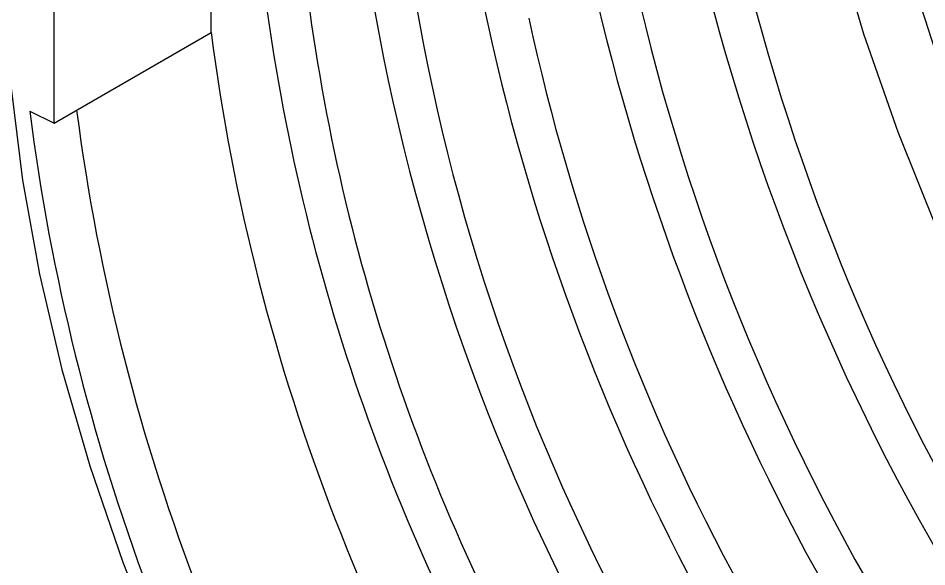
# Model space of a CAD drawing. Extents: x 17.3 to 113.1, y 4.8 to 84.5.
# Drawn here: x 74.434 to 76.043, y 63.381 to 64.353 of the extents above; entities that cross this region are included whole.
import ezdxf

# ---------------------------------------------------------------- set-up
doc = ezdxf.new("R2010")
doc.units = 0
doc.header["$MEASUREMENT"] = 0
doc.layers.add('OBJECT', color=7, linetype='CONTINUOUS')

msp = doc.modelspace()

# ---------------------------------------------------------------- linework, layer by layer
at = {"layer": 'OBJECT'}
for p, q in [((74.7753, 64.3275), (74.7753, 64.8281)), ((74.4971, 64.167), (74.7753, 64.3275)), ((74.4541, 64.1884), (74.4971, 64.167))]:
    msp.add_line(p, q, dxfattribs=at)
at = {"layer": 'OBJECT', "flags": 128}
for points in [[(74.8833, 65.5689), (74.8464, 65.5435), (74.7624, 65.4735), (74.6865, 65.3919), (74.6191, 65.299), (74.5605, 65.1954), (74.5112, 65.0818), (74.4714, 64.9588), (74.4414, 64.827), (74.4212, 64.6874), (74.4111, 64.5406), (74.4111, 64.3875), (74.4212, 64.229), (74.4414, 64.0661), (74.4714, 63.8997), (74.5112, 63.7307), (74.5605, 63.5601), (74.6191, 63.389), (74.6865, 63.2183)], [(74.883, 65.5688), (74.8463, 65.5436), (74.7624, 65.4736), (74.6864, 65.3919), (74.619, 65.2991), (74.5605, 65.1955), (74.5112, 65.0819), (74.4714, 64.9588), (74.4413, 64.8271), (74.4212, 64.6874), (74.4111, 64.5406), (74.4111, 64.3875), (74.4212, 64.229), (74.4413, 64.0661), (74.4714, 63.8997), (74.5112, 63.7307), (74.5605, 63.5601), (74.619, 63.389), (74.6864, 63.2183)], [(75.7762, 65.3216), (75.7762, 65.1662), (75.7866, 65.0051), (75.8075, 64.8395), (75.8386, 64.6703), (75.8798, 64.4985), (75.9308, 64.3252), (75.9913, 64.1514), (76.061, 63.9781), (76.1395, 63.8065), (76.2261, 63.6375)]]:
    msp.add_lwpolyline(points, dxfattribs=at)
at = {"layer": 'OBJECT'}
for centre, radius, start, end in [((79.5031, 65.3901), 3.9721, 188.9776, 226.6892), ((79.4566, 65.3637), 3.8479, 189.2261, 226.5261), ((79.3423, 65.2956), 3.9891, 189.0498, 222.3022), ((79.6285, 65.5002), 3.7685, 192.8219, 208.6615), ((79.2799, 65.2617), 3.8479, 189.2261, 226.5261), ((78.4502, 64.8659), 3.6106, 185.0836, 209.2342), ((78.4142, 64.8422), 3.4969, 185.2354, 209.1667), ((78.7617, 65.0214), 3.7543, 188.8256, 208.9415), ((78.7252, 64.9975), 3.6401, 189.0984, 208.8697), ((79.0374, 65.1647), 3.8608, 191.7691, 208.7665), ((79.0001, 65.1406), 3.7458, 192.1379, 208.6943), ((78.444, 64.8026), 3.6993, 187.378, 215.0331), ((78.1884, 64.6624), 3.7643, 187.234, 213.9427), ((78.2058, 64.6651), 3.6993, 187.378, 215.0331)]:
    msp.add_arc(centre, radius, start, end, dxfattribs=at)
msp.add_open_spline([(74.4971, 64.167), (74.4975, 64.3131), (74.4978, 64.4802), (74.4972, 64.6467), (74.4971, 64.6675)], degree=3, knots=[0, 0, 0, 0, 0.8750052, 1, 1, 1, 1], dxfattribs=at)

doc.saveas('drawing.dxf')
